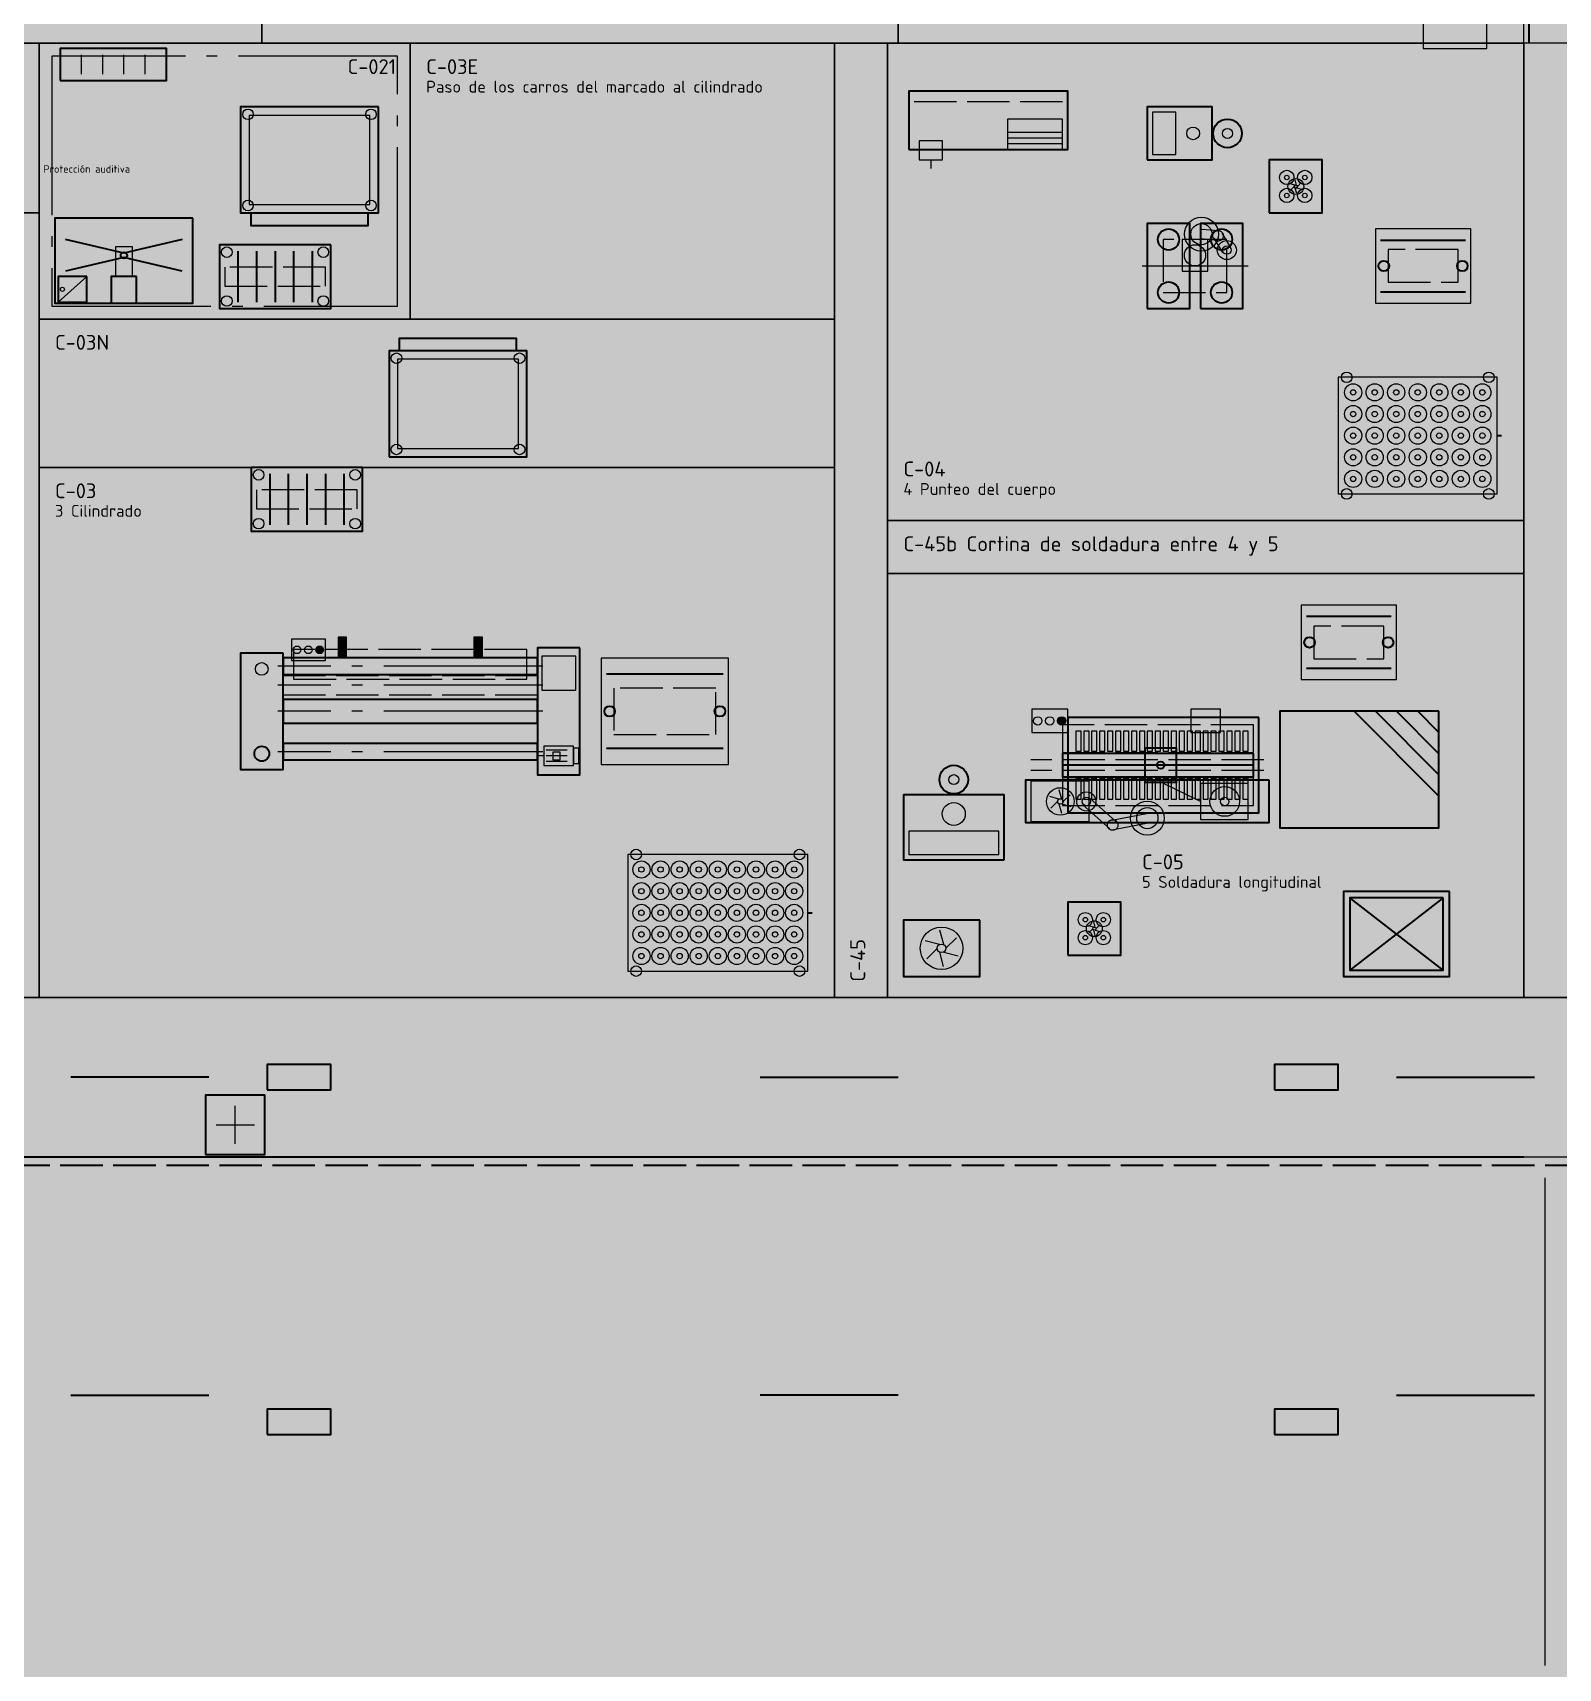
# Model space of a CAD drawing. Header units: millimetres. Extents: x 0 to 1189, y 0 to 841.
# Drawn here: x 305.4 to 449.2, y 304.8 to 459 of the extents above; entities that cross this region are included whole.
import ezdxf
from ezdxf.enums import TextEntityAlignment as Align

# ---------------------------------------------------------------- set-up
doc = ezdxf.new("R2010")
doc.units = ezdxf.units.MM
doc.linetypes.add('IRAM-E-TRAZOS', pattern=[5, 4, -1])
doc.linetypes.add('IRAM-F-TRAZO-PUNTO', pattern=[20, 15, -2, 1, -2])
for name, color, linetype, lineweight in [('A-COLUMNA', 7, 'CONTINUOUS', 50), ('A-EJE', 1, 'IRAM-F-TRAZO-PUNTO', 18), ('A-EQUIPO-FINO', 8, 'CONTINUOUS', 13), ('A-EQUIPO-OCULTO', 8, 'IRAM-E-TRAZOS', 13), ('A-EQUIPO-RELLENO', 9, 'CONTINUOUS', 13), ('A-RELLENO', 9, 'CONTINUOUS', 13), ('A-SECTOR', 1, 'CONTINUOUS', 25), ('A-SECTOR-TXT', 1, 'CONTINUOUS', 25), ('A-TEXTO', 7, 'CONTINUOUS', 18), ('S-ESCAPE', 3, 'CONTINUOUS', 35), ('S-INCENDIO', 1, 'CONTINUOUS', 25), ('S-SENAL', 7, 'CONTINUOUS', 18)]:
    doc.layers.add(name, color=color, linetype=linetype, lineweight=lineweight)
for name, color, linetype, lineweight, true_color in [('A-DEFENSA', 2, 'CONTINUOUS', 35, 0xe6b400), ('A-DEM-AM', 2, 'CONTINUOUS', 35, 0xd7a500), ('A-DEM-RO', 1, 'CONTINUOUS', 35, 0xd21e1e), ('A-EQUIPO', 30, 'CONTINUOUS', 35, 0xe67800), ('A-PASILLO', 2, 'IRAM-E-TRAZOS', 35, 0xd7a500), ('A-SENDA', 2, 'CONTINUOUS', 25, 0xd7a500), ('A-ZONA-LOG', 5, 'IRAM-F-TRAZO-PUNTO', 25, 0x285ac8)]:
    doc.layers.add(name, color=color, linetype=linetype, lineweight=lineweight, true_color=true_color)
doc.styles.add('ISO3098', font='isocpeur.ttf')

msp = doc.modelspace()

# ---------------------------------------------------------------- hatches: boundary and pattern name
at = {"layer": 'A-COLUMNA', "true_color": 0x000000}
h = msp.add_hatch(color=7, dxfattribs=at)
h.dxf.hatch_style = 1
h.paths.add_polyline_path([(319, 351), (323, 351), (323, 355), (319, 355)])
h = msp.add_hatch(color=7, dxfattribs=at)
h.dxf.hatch_style = 1
h.paths.add_polyline_path([(395, 351), (399, 351), (399, 355), (395, 355)])
at = {"layer": 'A-EQUIPO-RELLENO', "true_color": 0xeedec0}
h = msp.add_hatch(color=7, dxfattribs=at)
h.dxf.hatch_style = 1
h.paths.add_polyline_path([(308, 454.5), (318, 454.5), (318, 457.5), (308, 457.5)])
h = msp.add_hatch(color=7, dxfattribs=at)
h.dxf.hatch_style = 1
h.paths.add_polyline_path([(388, 448), (403, 448), (403, 453.5), (388, 453.5)])
h = msp.add_hatch(color=7, dxfattribs=at)
h.dxf.hatch_style = 1
h.paths.add_polyline_path([(338, 452), (325, 452), (325, 442), (338, 442)])
at = {"layer": 'A-EQUIPO-RELLENO', "true_color": 0xd7e1eb}
h = msp.add_hatch(color=7, dxfattribs=at)
h.dxf.hatch_style = 1
h.paths.add_polyline_path([(410.5, 447), (416.62, 447), (416.62, 452), (410.5, 452)])
at = {"layer": 'A-EQUIPO-RELLENO', "true_color": 0xbed2be}
h = msp.add_hatch(color=7, dxfattribs=at)
h.dxf.hatch_style = 1
h.paths.add_polyline_path([(419.41, 449.5), (419.36, 449.85), (419.23, 450.18), (419.01, 450.45), (418.73, 450.67), (418.41, 450.8), (418.06, 450.85), (417.71, 450.8), (417.38, 450.67), (417.11, 450.45), (416.89, 450.18), (416.76, 449.85), (416.71, 449.5), (416.76, 449.15), (416.89, 448.82), (417.11, 448.55), (417.38, 448.33), (417.71, 448.2), (418.06, 448.15), (418.41, 448.2), (418.73, 448.33), (419.01, 448.55), (419.23, 448.82), (419.36, 449.15)])
at = {"layer": 'A-EQUIPO-RELLENO', "true_color": 0xcdd0d4}
h = msp.add_hatch(color=7, dxfattribs=at)
h.dxf.hatch_style = 1
h.paths.add_polyline_path([(389, 447), (391.2, 447), (391.2, 448.8), (389, 448.8)])
at = {"layer": 'A-EQUIPO-RELLENO', "true_color": 0xe6e6dc}
h = msp.add_hatch(color=7, dxfattribs=at)
h.dxf.hatch_style = 1
h.paths.add_polyline_path([(422, 442), (427, 442), (427, 447), (422, 447)])
at = {"layer": 'A-EQUIPO-RELLENO', "true_color": 0xeeeeee}
h = msp.add_hatch(color=7, dxfattribs=at)
h.dxf.hatch_style = 1
h.paths.add_polyline_path([(320.5, 441.5), (307.5, 441.5), (307.5, 433.5), (320.5, 433.5)])
at = {"layer": 'A-EQUIPO-RELLENO', "true_color": 0xcdd0d4}
h = msp.add_hatch(color=7, dxfattribs=at)
h.dxf.hatch_style = 1
h.paths.add_polyline_path([(410.5, 433), (414.5, 433), (414.5, 441), (410.5, 441)])
h = msp.add_hatch(color=7, dxfattribs=at)
h.dxf.hatch_style = 1
h.paths.add_polyline_path([(415.5, 433), (419.5, 433), (419.5, 441), (415.5, 441)])
h = msp.add_hatch(color=7, dxfattribs=at)
h.dxf.hatch_style = 1
h.paths.add_polyline_path([(432, 433.5), (441, 433.5), (441, 440.5), (432, 440.5)])
at = {"layer": 'A-EQUIPO-RELLENO', "true_color": 0xeeeeee}
h = msp.add_hatch(color=7, dxfattribs=at)
h.dxf.hatch_style = 1
h.paths.add_polyline_path([(333.5, 439), (323, 439), (323, 433), (333.5, 433)])
h = msp.add_hatch(color=7, dxfattribs=at)
h.dxf.hatch_style = 1
h.paths.add_polyline_path([(413.8, 436.5), (416.2, 436.5), (416.2, 439.5), (413.8, 439.5)])
at = {"layer": 'A-EQUIPO-RELLENO', "true_color": 0xcdd0d4}
h = msp.add_hatch(color=7, dxfattribs=at)
h.dxf.hatch_style = 1
h.paths.add_polyline_path([(310.5, 436), (307.8, 436), (307.8, 433.6), (310.5, 433.6)])
h = msp.add_hatch(color=7, dxfattribs=at)
h.dxf.hatch_style = 1
h.paths.add_polyline_path([(315.2, 436), (312.8, 436), (312.8, 433.5), (315.2, 433.5)])
at = {"layer": 'A-EQUIPO-RELLENO', "true_color": 0xeedec0}
h = msp.add_hatch(color=7, dxfattribs=at)
h.dxf.hatch_style = 1
h.paths.add_polyline_path([(339, 419), (352, 419), (352, 429), (339, 429)])
at = {"layer": 'A-EQUIPO-RELLENO', "true_color": 0xeeeeee}
h = msp.add_hatch(color=7, dxfattribs=at)
h.dxf.hatch_style = 1
h.paths.add_polyline_path([(428.5, 415.5), (443.5, 415.5), (443.5, 426.5), (428.5, 426.5)])
h = msp.add_hatch(color=7, dxfattribs=at)
h.dxf.hatch_style = 1
h.paths.add_polyline_path([(336.5, 418), (326, 418), (326, 412), (336.5, 412)])
at = {"layer": 'A-EQUIPO-RELLENO', "true_color": 0xcdd0d4}
h = msp.add_hatch(color=7, dxfattribs=at)
h.dxf.hatch_style = 1
h.paths.add_polyline_path([(434, 405), (425, 405), (425, 398), (434, 398)])
h = msp.add_hatch(color=7, dxfattribs=at)
h.dxf.hatch_style = 1
h.paths.add_polyline_path([(333, 401.8), (329.8, 401.8), (329.8, 399.8), (333, 399.8)])
at = {"layer": 'A-EQUIPO-RELLENO', "true_color": 0xdc2828}
h = msp.add_hatch(color=7, dxfattribs=at)
h.dxf.hatch_style = 1
h.paths.add_polyline_path([(332.11, 400.8), (332.12, 400.71), (332.15, 400.62), (332.21, 400.55), (332.29, 400.49), (332.37, 400.45), (332.47, 400.44), (332.56, 400.45), (332.65, 400.49), (332.72, 400.55), (332.78, 400.62), (332.81, 400.71), (332.83, 400.8), (332.81, 400.89), (332.78, 400.98), (332.72, 401.05), (332.65, 401.11), (332.56, 401.15), (332.47, 401.16), (332.37, 401.15), (332.29, 401.11), (332.21, 401.05), (332.15, 400.98), (332.12, 400.89)])
at = {"layer": 'A-EQUIPO-RELLENO', "true_color": 0xcdd0d4}
h = msp.add_hatch(color=7, dxfattribs=at)
h.dxf.hatch_style = 1
h.paths.add_polyline_path([(335, 402), (334.2, 402), (334.2, 400.15), (335, 400.15)])
h = msp.add_hatch(color=7, dxfattribs=at)
h.dxf.hatch_style = 1
h.paths.add_polyline_path([(347.8, 402), (347, 402), (347, 400.15), (347.8, 400.15)])
h = msp.add_hatch(color=7, dxfattribs=at)
h.dxf.hatch_style = 1
h.paths.add_polyline_path([(329, 400.5), (325, 400.5), (325, 389.5), (329, 389.5)])
at = {"layer": 'A-EQUIPO-RELLENO', "true_color": 0xeeeeee}
h = msp.add_hatch(color=7, dxfattribs=at)
h.dxf.hatch_style = 1
h.paths.add_polyline_path([(353, 400.04), (329, 400.04), (329, 398.47), (353, 398.47)])
at = {"layer": 'A-EQUIPO-RELLENO', "true_color": 0xcdd0d4}
h = msp.add_hatch(color=7, dxfattribs=at)
h.dxf.hatch_style = 1
h.paths.add_polyline_path([(357, 401), (353, 401), (353, 389), (357, 389)])
at = {"layer": 'A-EQUIPO-RELLENO', "true_color": 0xeeeeee}
h = msp.add_hatch(color=7, dxfattribs=at)
h.dxf.hatch_style = 1
h.paths.add_polyline_path([(356.6, 400.2), (353.4, 400.2), (353.4, 397), (356.6, 397)])
at = {"layer": 'A-EQUIPO-RELLENO', "true_color": 0xcdd0d4}
h = msp.add_hatch(color=7, dxfattribs=at)
h.dxf.hatch_style = 1
h.paths.add_polyline_path([(371, 400), (359, 400), (359, 390), (371, 390)])
at = {"layer": 'A-EQUIPO-RELLENO', "true_color": 0xe2e7ee}
h = msp.add_hatch(color=7, dxfattribs=at)
h.dxf.hatch_style = 1
h.paths.add_polyline_path([(353, 396.12), (329, 396.12), (329, 393.88), (353, 393.88)])
at = {"layer": 'A-EQUIPO-RELLENO', "true_color": 0xcdd0d4}
h = msp.add_hatch(color=7, dxfattribs=at)
h.dxf.hatch_style = 1
h.paths.add_polyline_path([(403, 395.2), (399.6, 395.2), (399.6, 393), (403, 393)])
h = msp.add_hatch(color=7, dxfattribs=at)
h.dxf.hatch_style = 1
h.paths.add_polyline_path([(417.4, 395.2), (414.6, 395.2), (414.6, 393), (417.4, 393)])
at = {"layer": 'A-EQUIPO-RELLENO', "true_color": 0xdc2828}
h = msp.add_hatch(color=7, dxfattribs=at)
h.dxf.hatch_style = 1
h.paths.add_polyline_path([(402.04, 394.1), (402.05, 394), (402.09, 393.9), (402.15, 393.82), (402.24, 393.76), (402.33, 393.72), (402.43, 393.7), (402.54, 393.72), (402.63, 393.76), (402.71, 393.82), (402.78, 393.9), (402.82, 394), (402.83, 394.1), (402.82, 394.2), (402.78, 394.3), (402.71, 394.38), (402.63, 394.44), (402.54, 394.48), (402.43, 394.5), (402.33, 394.48), (402.24, 394.44), (402.15, 394.38), (402.09, 394.3), (402.05, 394.2)])
at = {"layer": 'A-EQUIPO-RELLENO', "true_color": 0xeeeeee}
h = msp.add_hatch(color=7, dxfattribs=at)
h.dxf.hatch_style = 1
h.paths.add_polyline_path([(421, 394.43), (403, 394.43), (403, 385.43), (421, 385.43)])
h = msp.add_hatch(color=7, dxfattribs=at)
h.dxf.hatch_style = 1
h.paths.add_polyline_path([(353, 391.98), (329, 391.98), (329, 390.41), (353, 390.41)])
at = {"layer": 'A-EQUIPO-RELLENO', "true_color": 0xcdd0d4}
h = msp.add_hatch(color=7, dxfattribs=at)
h.dxf.hatch_style = 1
h.paths.add_polyline_path([(356.4, 391.7), (353.6, 391.7), (353.6, 389.9), (356.4, 389.9)])
at = {"layer": 'A-EQUIPO-RELLENO', "true_color": 0xe2e7ee}
h = msp.add_hatch(color=7, dxfattribs=at)
h.dxf.hatch_style = 1
h.paths.add_polyline_path([(420.5, 391.03), (402.5, 391.03), (402.5, 388.83), (420.5, 388.83)])
at = {"layer": 'A-EQUIPO-RELLENO', "true_color": 0xcdd0d4}
h = msp.add_hatch(color=7, dxfattribs=at)
h.dxf.hatch_style = 1
h.paths.add_polyline_path([(413.26, 391.53), (410.26, 391.53), (410.26, 388.33), (413.26, 388.33)])
at = {"layer": 'A-EQUIPO-RELLENO', "true_color": 0xbed2be}
h = msp.add_hatch(color=7, dxfattribs=at)
h.dxf.hatch_style = 1
h.paths.add_polyline_path([(392.25, 389.91), (391.9, 389.86), (391.58, 389.73), (391.3, 389.51), (391.08, 389.24), (390.95, 388.91), (390.9, 388.56), (390.95, 388.21), (391.08, 387.88), (391.3, 387.61), (391.58, 387.39), (391.9, 387.26), (392.25, 387.21), (392.6, 387.26), (392.93, 387.39), (393.2, 387.61), (393.42, 387.88), (393.55, 388.21), (393.6, 388.56), (393.55, 388.91), (393.42, 389.24), (393.2, 389.51), (392.93, 389.73), (392.6, 389.86)])
at = {"layer": 'A-EQUIPO-RELLENO', "true_color": 0xe6a06e}
h = msp.add_hatch(color=7, dxfattribs=at)
h.dxf.hatch_style = 1
h.paths.add_polyline_path([(420.5, 390.18), (402.5, 390.18), (402.5, 389.68), (420.5, 389.68)])
at = {"layer": 'A-EQUIPO-RELLENO', "true_color": 0xcdd0d4}
h = msp.add_hatch(color=7, dxfattribs=at)
h.dxf.hatch_style = 1
h.paths.add_polyline_path([(422, 388.5), (399, 388.5), (399, 384.5), (422, 384.5)])
h = msp.add_hatch(color=7, dxfattribs=at)
h.dxf.hatch_style = 1
h.paths.add_polyline_path([(405, 388.4), (399.5, 388.4), (399.5, 384.6), (405, 384.6)])
at = {"layer": 'A-EQUIPO-RELLENO', "true_color": 0xeeeeee}
h = msp.add_hatch(color=7, dxfattribs=at)
h.dxf.hatch_style = 1
h.paths.add_polyline_path([(420, 388.2), (415.5, 388.2), (415.5, 384.8), (420, 384.8)])
at = {"layer": 'A-EQUIPO-RELLENO', "true_color": 0xd7e1eb}
h = msp.add_hatch(color=7, dxfattribs=at)
h.dxf.hatch_style = 1
h.paths.add_polyline_path([(397, 381), (397, 387.12), (387.5, 387.12), (387.5, 381)])
at = {"layer": 'A-EQUIPO-RELLENO', "true_color": 0xeeeeee}
h = msp.add_hatch(color=7, dxfattribs=at)
h.dxf.hatch_style = 1
h.paths.add_polyline_path([(361.5, 370.5), (378.5, 370.5), (378.5, 381.5), (361.5, 381.5)])
at = {"layer": 'A-EQUIPO-RELLENO', "true_color": 0xe6e6dc}
h = msp.add_hatch(color=7, dxfattribs=at)
h.dxf.hatch_style = 1
h.paths.add_polyline_path([(403, 372), (408, 372), (408, 377), (403, 377)])
at = {"layer": 'A-EQUIPO-RELLENO', "true_color": 0xd7e6f5}
h = msp.add_hatch(color=7, dxfattribs=at)
h.dxf.hatch_style = 1
h.paths.add_polyline_path([(394.7, 375.3), (387.5, 375.3), (387.5, 370), (394.7, 370)])
at = {"layer": 'A-RELLENO', "true_color": 0xf6f6f6}
h = msp.add_hatch(color=7, dxfattribs=at)
h.dxf.hatch_style = 1
h.paths.add_polyline_path([(446, 458), (461, 458), (461, 618), (446, 618)])
at = {"layer": 'A-RELLENO', "true_color": 0xfde4c8}
h = msp.add_hatch(color=7, dxfattribs=at)
h.dxf.hatch_style = 1
h.paths.add_polyline_path([(273, 458), (327, 458), (327, 498), (273, 498)])
h = msp.add_hatch(color=7, dxfattribs=at)
h.dxf.hatch_style = 1
h.paths.add_polyline_path([(327, 458), (387, 458), (387, 498), (327, 498)])
h = msp.add_hatch(color=7, dxfattribs=at)
h.dxf.hatch_style = 1
h.paths.add_polyline_path([(387, 458), (446, 458), (446, 498), (387, 498)])
at = {"layer": 'A-RELLENO', "true_color": 0xf8d9c0}
h = msp.add_hatch(color=7, dxfattribs=at)
h.dxf.hatch_style = 1
h.paths.add_polyline_path([(273, 442), (306, 442), (306, 458), (273, 458)])
h = msp.add_hatch(color=7, dxfattribs=at)
h.dxf.hatch_style = 1
h.paths.add_polyline_path([(306, 432), (341, 432), (341, 458), (306, 458)])
h = msp.add_hatch(color=7, dxfattribs=at)
h.dxf.hatch_style = 1
h.paths.add_polyline_path([(341, 432), (381, 432), (381, 458), (341, 458)])
h = msp.add_hatch(color=7, dxfattribs=at)
h.dxf.hatch_style = 1
h.paths.add_polyline_path([(381, 368), (386, 368), (386, 458), (381, 458)])
h = msp.add_hatch(color=7, dxfattribs=at)
h.dxf.hatch_style = 1
h.paths.add_polyline_path([(386, 413), (446, 413), (446, 458), (386, 458)])
at = {"layer": 'A-RELLENO', "true_color": 0xfff4b4}
h = msp.add_hatch(color=7, dxfattribs=at)
h.dxf.hatch_style = 1
h.paths.add_polyline_path([(446, 368), (461, 368), (461, 458), (446, 458)])
at = {"layer": 'A-RELLENO', "true_color": 0xf8d9c0}
h = msp.add_hatch(color=7, dxfattribs=at)
h.dxf.hatch_style = 1
h.paths.add_polyline_path([(233, 368), (306, 368), (306, 442), (233, 442)])
h = msp.add_hatch(color=7, dxfattribs=at)
h.dxf.hatch_style = 1
h.paths.add_polyline_path([(306, 418), (381, 418), (381, 432), (306, 432)])
h = msp.add_hatch(color=7, dxfattribs=at)
h.dxf.hatch_style = 1
h.paths.add_polyline_path([(306, 368), (381, 368), (381, 418), (306, 418)])
h = msp.add_hatch(color=7, dxfattribs=at)
h.dxf.hatch_style = 1
h.paths.add_polyline_path([(386, 408), (446, 408), (446, 413), (386, 413)])
h = msp.add_hatch(color=7, dxfattribs=at)
h.dxf.hatch_style = 1
h.paths.add_polyline_path([(386, 368), (446, 368), (446, 408), (386, 408)])
at = {"layer": 'A-RELLENO', "true_color": 0xfff4b4}
h = msp.add_hatch(color=7, dxfattribs=at)
h.dxf.hatch_style = 1
h.paths.add_polyline_path([(93, 353), (853, 353), (853, 368), (93, 368)])
at = {"layer": 'A-RELLENO', "true_color": 0xe2e2e2}
h = msp.add_hatch(color=7, dxfattribs=at)
h.dxf.hatch_style = 1
h.paths.add_polyline_path([(93, 303), (853, 303), (853, 353), (93, 353)])
at = {"layer": 'S-ESCAPE', "true_color": 0x008c46}
h = msp.add_hatch(color=7, dxfattribs=at)
h.dxf.hatch_style = 1
h.paths.add_polyline_path([(309, 360.5), (311.2, 359.75), (311.2, 361.25)])
h = msp.add_hatch(color=7, dxfattribs=at)
h.dxf.hatch_style = 1
h.paths.add_polyline_path([(327.5, 359.3), (330.5, 359.3), (330.5, 361.7), (327.5, 361.7)])
h = msp.add_hatch(color=7, dxfattribs=at)
h.dxf.hatch_style = 1
h.paths.add_polyline_path([(387, 360.5), (384.8, 361.25), (384.8, 359.75)])
h = msp.add_hatch(color=7, dxfattribs=at)
h.dxf.hatch_style = 1
h.paths.add_polyline_path([(422.5, 359.3), (425.5, 359.3), (425.5, 361.7), (422.5, 361.7)])
h = msp.add_hatch(color=7, dxfattribs=at)
h.dxf.hatch_style = 1
h.paths.add_polyline_path([(447, 360.5), (444.8, 361.25), (444.8, 359.75)])
h = msp.add_hatch(color=7, dxfattribs=at)
h.dxf.hatch_style = 1
h.paths.add_polyline_path([(321.7, 353.2), (327.3, 353.2), (327.3, 358.8), (321.7, 358.8)])
h = msp.add_hatch(color=7, dxfattribs=at)
h.dxf.hatch_style = 1
h.paths.add_polyline_path([(322, 330.5), (319.8, 331.25), (319.8, 329.75)])
h = msp.add_hatch(color=7, dxfattribs=at)
h.dxf.hatch_style = 1
h.paths.add_polyline_path([(374, 330.5), (376.2, 329.75), (376.2, 331.25)])
h = msp.add_hatch(color=7, dxfattribs=at)
h.dxf.hatch_style = 1
h.paths.add_polyline_path([(447, 330.5), (444.8, 331.25), (444.8, 329.75)])
h = msp.add_hatch(color=7, dxfattribs=at)
h.dxf.hatch_style = 1
h.paths.add_polyline_path([(327.5, 326.8), (330.5, 326.8), (330.5, 329.2), (327.5, 329.2)])
h = msp.add_hatch(color=7, dxfattribs=at)
h.dxf.hatch_style = 1
h.paths.add_polyline_path([(422.5, 326.8), (425.5, 326.8), (425.5, 329.2), (422.5, 329.2)])
at = {"layer": 'S-INCENDIO', "true_color": 0xc81414}
h = msp.add_hatch(color=7, dxfattribs=at)
h.dxf.hatch_style = 1
h.paths.add_polyline_path([(436.5, 457.5), (442.5, 457.5), (442.5, 463.5), (436.5, 463.5)])
at = {"layer": 'S-SENAL', "true_color": 0x005aaa}
h = msp.add_hatch(color=7, dxfattribs=at)
h.dxf.hatch_style = 1
h.paths.add_polyline_path([(313.7, 450.5), (313.59, 451.33), (313.27, 452.1), (312.76, 452.76), (312.1, 453.27), (311.33, 453.59), (310.5, 453.7), (309.67, 453.59), (308.9, 453.27), (308.24, 452.76), (307.73, 452.1), (307.41, 451.33), (307.3, 450.5), (307.41, 449.67), (307.73, 448.9), (308.24, 448.24), (308.9, 447.73), (309.67, 447.41), (310.5, 447.3), (311.33, 447.41), (312.1, 447.73), (312.76, 448.24), (313.27, 448.9), (313.59, 449.67)])

# ---------------------------------------------------------------- linework, layer by layer
at = {"layer": 'A-DEFENSA'}
msp.add_line((273, 353), (446, 353), dxfattribs=at)
at = {"layer": 'A-DEM-AM'}
for p, q in [((438, 387), (430, 395)), ((438, 389), (432, 395)), ((438, 391), (434, 395)), ((438, 393), (436, 395)), ((438, 395), (438, 395))]:
    msp.add_line(p, q, dxfattribs=at)
msp.add_lwpolyline([(438, 395), (423, 395), (423, 384), (438, 384)], close=True, dxfattribs=at)
at = {"layer": 'A-DEM-RO'}
for p, q in [((438.4, 377.4), (429.6, 370.6)), ((438.4, 370.6), (429.6, 377.4))]:
    msp.add_line(p, q, dxfattribs=at)
for points in [[(439, 378), (429, 378), (429, 370), (439, 370)], [(438.4, 377.4), (429.6, 377.4), (429.6, 370.6), (438.4, 370.6)]]:
    msp.add_lwpolyline(points, close=True, dxfattribs=at)
at = {"layer": 'A-EJE'}
for p, q in [((410, 437), (420, 437)), ((353.5, 399.26), (328.5, 399.26)), ((353.5, 397.46), (328.5, 397.46)), ((353.5, 395), (328.5, 395)), ((353.5, 391.19), (328.5, 391.19))]:
    msp.add_line(p, q, dxfattribs=at)
at = {"layer": 'A-EQUIPO'}
for p, q in [((324.75, 438.4), (324.75, 433.6)), ((326.5, 438.4), (326.5, 433.6)), ((328.25, 438.4), (328.25, 433.6)), ((330, 438.4), (330, 433.6)), ((331.75, 438.4), (331.75, 433.6)), ((432.5, 439.45), (440.5, 439.45)), ((432.5, 434.55), (440.5, 434.55)), ((443.5, 421), (443.9, 421)), ((327.75, 417.4), (327.75, 412.6)), ((329.5, 417.4), (329.5, 412.6)), ((331.25, 417.4), (331.25, 412.6)), ((333, 417.4), (333, 412.6)), ((334.75, 417.4), (334.75, 412.6)), ((433.5, 403.95), (425.5, 403.95)), ((370.5, 398.5), (359.5, 398.5)), ((433.5, 399.05), (425.5, 399.05)), ((370.5, 391.5), (359.5, 391.5)), ((420.5, 389.93), (402.5, 389.93)), ((378.5, 376), (378.9, 376))]:
    msp.add_line(p, q, dxfattribs=at)
for points in [[(308, 454.5), (318, 454.5), (318, 457.5), (308, 457.5)], [(388, 448), (403, 448), (403, 453.5), (388, 453.5)], [(338, 452), (325, 452), (325, 442), (338, 442)], [(410.5, 447), (416.62, 447), (416.62, 452), (410.5, 452)], [(422, 442), (427, 442), (427, 447), (422, 447)], [(320.5, 441.5), (307.5, 441.5), (307.5, 433.5), (320.5, 433.5)], [(410.5, 433), (414.5, 433), (414.5, 441), (410.5, 441)], [(415.5, 433), (419.5, 433), (419.5, 441), (415.5, 441)], [(333.5, 439), (323, 439), (323, 433), (333.5, 433)], [(310.5, 436), (307.8, 436), (307.8, 433.6), (310.5, 433.6)], [(315.2, 436), (312.8, 436), (312.8, 433.5), (315.2, 433.5)], [(339, 419), (352, 419), (352, 429), (339, 429)], [(336.5, 418), (326, 418), (326, 412), (336.5, 412)], [(329, 400.5), (325, 400.5), (325, 389.5), (329, 389.5)], [(353, 400.04), (329, 400.04), (329, 398.47), (353, 398.47)], [(357, 401), (353, 401), (353, 389), (357, 389)], [(353, 396.12), (329, 396.12), (329, 393.88), (353, 393.88)], [(421, 394.43), (403, 394.43), (403, 385.43), (421, 385.43)], [(353, 391.98), (329, 391.98), (329, 390.41), (353, 390.41)], [(420.5, 391.03), (402.5, 391.03), (402.5, 388.83), (420.5, 388.83)], [(413.26, 391.53), (410.26, 391.53), (410.26, 388.33), (413.26, 388.33)], [(422, 388.5), (399, 388.5), (399, 384.5), (422, 384.5)], [(397, 381), (397, 387.12), (387.5, 387.12), (387.5, 381)], [(403, 372), (408, 372), (408, 377), (403, 377)], [(394.7, 375.3), (387.5, 375.3), (387.5, 370), (394.7, 370)]]:
    msp.add_lwpolyline(points, close=True, dxfattribs=at)
for points in [[(337, 442), (337, 440.8), (326, 440.8), (326, 442)], [(319.5, 439.5), (314, 438.2), (308.5, 439.5)], [(319.5, 436.5), (314, 437.8), (308.5, 436.5)], [(340, 429), (340, 430.2), (351, 430.2), (351, 429)]]:
    msp.add_lwpolyline(points, dxfattribs=at)
for centre, radius in [((418.06, 449.5), 1.35), ((412.5, 439.5), 1), ((417.5, 439.5), 1), ((314, 438), 0.3), ((432.8, 437), 0.5), ((440.2, 437), 0.5), ((412.5, 434.5), 1), ((417.5, 434.5), 1), ((425.8, 401.5), 0.5), ((433.2, 401.5), 0.5), ((359.8, 395), 0.5), ((370.2, 395), 0.5), ((327, 391), 0.7), ((411.76, 389.93), 0.35), ((392.25, 388.56), 1.35)]:
    msp.add_circle(centre, radius, dxfattribs=at)
at = {"layer": 'A-EQUIPO-FINO'}
for p, q in [((310, 455.1), (310, 456.9)), ((312, 455.1), (312, 456.9)), ((314, 455.1), (314, 456.9)), ((316, 455.1), (316, 456.9)), ((397.3, 449.61), (402.5, 449.61)), ((397.3, 449.08), (402.5, 449.08)), ((397.3, 448.54), (402.5, 448.54)), ((390.1, 447), (390.1, 446.2)), ((310.5, 436), (307.8, 433.6)), ((353.6, 390.8), (353.1, 390.8)), ((355.78, 391.34), (353.82, 391.34)), ((355.78, 390.8), (353.82, 390.8)), ((355.78, 390.26), (353.82, 390.26)), ((412.46, 389.93), (411.06, 389.93))]:
    msp.add_line(p, q, dxfattribs=at)
for points in [[(337.2, 451.2), (325.8, 451.2), (325.8, 442.8), (337.2, 442.8)], [(397.3, 448), (402.5, 448), (402.5, 450.85), (397.3, 450.85)], [(411, 447.5), (413.2, 447.5), (413.2, 451.5), (411, 451.5)], [(389, 447), (391.2, 447), (391.2, 448.8), (389, 448.8)], [(432, 433.5), (441, 433.5), (441, 440.5), (432, 440.5)], [(413.8, 436.5), (416.2, 436.5), (416.2, 439.5), (413.8, 439.5)], [(339.8, 419.8), (351.2, 419.8), (351.2, 428.2), (339.8, 428.2)], [(428.5, 415.5), (443.5, 415.5), (443.5, 426.5), (428.5, 426.5)], [(434, 405), (425, 405), (425, 398), (434, 398)], [(333, 401.8), (329.8, 401.8), (329.8, 399.8), (333, 399.8)], [(335, 402), (334.2, 402), (334.2, 400.15), (335, 400.15)], [(347.8, 402), (347, 402), (347, 400.15), (347.8, 400.15)], [(356.6, 400.2), (353.4, 400.2), (353.4, 397), (356.6, 397)], [(371, 400), (359, 400), (359, 390), (371, 390)], [(403, 395.2), (399.6, 395.2), (399.6, 393), (403, 393)], [(417.4, 395.2), (414.6, 395.2), (414.6, 393), (417.4, 393)], [(404.25, 393.13), (403.75, 393.13), (403.75, 391.23), (404.25, 391.23)], [(405, 393.13), (404.5, 393.13), (404.5, 391.23), (405, 391.23)], [(405.75, 393.13), (405.25, 393.13), (405.25, 391.23), (405.75, 391.23)], [(406.5, 393.13), (406, 393.13), (406, 391.23), (406.5, 391.23)], [(407.25, 393.13), (406.75, 393.13), (406.75, 391.23), (407.25, 391.23)], [(408, 393.13), (407.5, 393.13), (407.5, 391.23), (408, 391.23)], [(408.75, 393.13), (408.25, 393.13), (408.25, 391.23), (408.75, 391.23)], [(409.5, 393.13), (409, 393.13), (409, 391.23), (409.5, 391.23)], [(410.25, 393.13), (409.75, 393.13), (409.75, 391.23), (410.25, 391.23)], [(411, 393.13), (410.5, 393.13), (410.5, 391.23), (411, 391.23)], [(411.75, 393.13), (411.25, 393.13), (411.25, 391.23), (411.75, 391.23)], [(412.5, 393.13), (412, 393.13), (412, 391.23), (412.5, 391.23)], [(413.25, 393.13), (412.75, 393.13), (412.75, 391.23), (413.25, 391.23)], [(414, 393.13), (413.5, 393.13), (413.5, 391.23), (414, 391.23)], [(414.75, 393.13), (414.25, 393.13), (414.25, 391.23), (414.75, 391.23)], [(415.5, 393.13), (415, 393.13), (415, 391.23), (415.5, 391.23)], [(416.25, 393.13), (415.75, 393.13), (415.75, 391.23), (416.25, 391.23)], [(417, 393.13), (416.5, 393.13), (416.5, 391.23), (417, 391.23)], [(417.75, 393.13), (417.25, 393.13), (417.25, 391.23), (417.75, 391.23)], [(418.5, 393.13), (418, 393.13), (418, 391.23), (418.5, 391.23)], [(419.25, 393.13), (418.75, 393.13), (418.75, 391.23), (419.25, 391.23)], [(420, 393.13), (419.5, 393.13), (419.5, 391.23), (420, 391.23)], [(356.4, 391.7), (353.6, 391.7), (353.6, 389.9), (356.4, 389.9)], [(355.14, 391.16), (354.44, 391.16), (354.44, 390.44), (355.14, 390.44)], [(356.9, 391.52), (356.4, 391.52), (356.4, 390.08), (356.9, 390.08)], [(405, 388.4), (399.5, 388.4), (399.5, 384.6), (405, 384.6)], [(404.25, 388.63), (403.75, 388.63), (403.75, 386.73), (404.25, 386.73)], [(405, 388.63), (404.5, 388.63), (404.5, 386.73), (405, 386.73)], [(405.75, 388.63), (405.25, 388.63), (405.25, 386.73), (405.75, 386.73)], [(406.5, 388.63), (406, 388.63), (406, 386.73), (406.5, 386.73)], [(407.25, 388.63), (406.75, 388.63), (406.75, 386.73), (407.25, 386.73)], [(408, 388.63), (407.5, 388.63), (407.5, 386.73), (408, 386.73)], [(408.75, 388.63), (408.25, 388.63), (408.25, 386.73), (408.75, 386.73)], [(409.5, 388.63), (409, 388.63), (409, 386.73), (409.5, 386.73)], [(410.25, 388.63), (409.75, 388.63), (409.75, 386.73), (410.25, 386.73)], [(411, 388.63), (410.5, 388.63), (410.5, 386.73), (411, 386.73)], [(411.75, 388.63), (411.25, 388.63), (411.25, 386.73), (411.75, 386.73)], [(412.5, 388.63), (412, 388.63), (412, 386.73), (412.5, 386.73)], [(413.25, 388.63), (412.75, 388.63), (412.75, 386.73), (413.25, 386.73)], [(414, 388.63), (413.5, 388.63), (413.5, 386.73), (414, 386.73)], [(414.75, 388.63), (414.25, 388.63), (414.25, 386.73), (414.75, 386.73)], [(415.5, 388.63), (415, 388.63), (415, 386.73), (415.5, 386.73)], [(420, 388.2), (415.5, 388.2), (415.5, 384.8), (420, 384.8)], [(416.25, 388.63), (415.75, 388.63), (415.75, 386.73), (416.25, 386.73)], [(417, 388.63), (416.5, 388.63), (416.5, 386.73), (417, 386.73)], [(417.75, 388.63), (417.25, 388.63), (417.25, 386.73), (417.75, 386.73)], [(418.5, 388.63), (418, 388.63), (418, 386.73), (418.5, 386.73)], [(419.25, 388.63), (418.75, 388.63), (418.75, 386.73), (419.25, 386.73)], [(420, 388.63), (419.5, 388.63), (419.5, 386.73), (420, 386.73)], [(396.5, 381.5), (396.5, 383.7), (388, 383.7), (388, 381.5)], [(361.5, 370.5), (378.5, 370.5), (378.5, 381.5), (361.5, 381.5)]]:
    msp.add_lwpolyline(points, close=True, dxfattribs=at)
for points in [[(424.42, 444.63), (423.92, 444.77)], [(424.35, 444.5), (423.98, 444.13)], [(424.42, 444.37), (424.56, 443.86)], [(424.57, 444.63), (424.44, 445.14)], [(424.57, 444.37), (425.08, 444.23)], [(424.65, 444.5), (425.02, 444.87)], [(402.43, 386.73), (402.2, 387.6)], [(402.17, 386.73), (401.3, 386.97)], [(402.04, 386.5), (401.39, 385.87)], [(402.17, 386.27), (402.4, 385.4)], [(402.43, 386.27), (403.3, 386.03)], [(402.56, 386.5), (403.21, 387.13)], [(405.57, 374.63), (405.44, 375.14)], [(405.65, 374.5), (406.02, 374.87)], [(390.9, 373), (389.55, 373.37)], [(391.3, 373), (390.95, 374.36)], [(391.5, 372.65), (392.5, 373.63)], [(405.43, 374.63), (404.92, 374.77)], [(405.35, 374.5), (404.98, 374.13)], [(405.43, 374.37), (405.56, 373.86)], [(405.57, 374.37), (406.08, 374.23)], [(390.7, 372.65), (389.7, 371.67)], [(390.9, 372.3), (391.25, 370.94)], [(391.3, 372.3), (392.65, 371.93)]]:
    msp.add_lwpolyline(points, dxfattribs=at)
for centre, radius in [((325.7, 451.3), 0.5), ((337.3, 451.3), 0.5), ((414.82, 449.5), 0.6), ((418.06, 449.5), 0.472), ((423.65, 445.35), 0.675), ((425.35, 445.35), 0.675), ((423.65, 443.65), 0.675), ((423.65, 445.35), 0.21), ((424.5, 444.5), 0.75), ((424.5, 444.5), 0.15), ((425.35, 443.65), 0.675), ((425.35, 445.35), 0.21), ((325.7, 442.7), 0.5), ((337.3, 442.7), 0.5), ((423.65, 443.65), 0.21), ((425.35, 443.65), 0.21), ((415.6, 440), 1.6), ((415.6, 440), 1), ((323.7, 438.3), 0.5), ((332.8, 438.3), 0.5), ((415, 438), 1), ((418, 438.5), 0.9), ((418, 438.5), 0.4), ((308.2, 434.8), 0.192), ((323.7, 433.7), 0.5), ((332.8, 433.7), 0.5), ((339.7, 428.3), 0.5), ((351.3, 428.3), 0.5), ((429.3, 426.5), 0.5), ((429.91, 425.08), 0.81), ((431.94, 425.08), 0.81), ((433.97, 425.08), 0.81), ((436, 425.08), 0.81), ((438.03, 425.08), 0.81), ((440.06, 425.08), 0.81), ((442.09, 425.08), 0.81), ((442.7, 426.5), 0.5), ((429.91, 425.08), 0.252), ((431.94, 425.08), 0.252), ((433.97, 425.08), 0.252), ((436, 425.08), 0.252), ((438.03, 425.08), 0.252), ((440.06, 425.08), 0.252), ((442.09, 425.08), 0.252), ((429.91, 423.04), 0.81), ((429.91, 423.04), 0.252), ((431.94, 423.04), 0.81), ((431.94, 423.04), 0.252), ((433.97, 423.04), 0.81), ((433.97, 423.04), 0.252), ((436, 423.04), 0.81), ((436, 423.04), 0.252), ((438.03, 423.04), 0.81), ((438.03, 423.04), 0.252), ((440.06, 423.04), 0.81), ((440.06, 423.04), 0.252), ((442.09, 423.04), 0.81), ((442.09, 423.04), 0.252), ((429.91, 421), 0.81), ((429.91, 421), 0.252), ((431.94, 421), 0.81), ((431.94, 421), 0.252), ((433.97, 421), 0.81), ((433.97, 421), 0.252), ((436, 421), 0.81), ((436, 421), 0.252), ((438.03, 421), 0.81), ((438.03, 421), 0.252), ((440.06, 421), 0.81), ((440.06, 421), 0.252), ((442.09, 421), 0.81), ((442.09, 421), 0.252), ((339.7, 419.7), 0.5), ((351.3, 419.7), 0.5), ((429.91, 418.96), 0.81), ((431.94, 418.96), 0.81), ((433.97, 418.96), 0.81), ((436, 418.96), 0.81), ((438.03, 418.96), 0.81), ((440.06, 418.96), 0.81), ((442.09, 418.96), 0.81), ((429.91, 418.96), 0.252), ((431.94, 418.96), 0.252), ((433.97, 418.96), 0.252), ((436, 418.96), 0.252), ((438.03, 418.96), 0.252), ((440.06, 418.96), 0.252), ((442.09, 418.96), 0.252), ((326.7, 417.3), 0.5), ((335.8, 417.3), 0.5), ((429.91, 416.92), 0.81), ((429.91, 416.92), 0.252), ((431.94, 416.92), 0.81), ((431.94, 416.92), 0.252), ((433.97, 416.92), 0.81), ((433.97, 416.92), 0.252), ((436, 416.92), 0.81), ((436, 416.92), 0.252), ((438.03, 416.92), 0.81), ((438.03, 416.92), 0.252), ((440.06, 416.92), 0.81), ((440.06, 416.92), 0.252), ((442.09, 416.92), 0.81), ((442.09, 416.92), 0.252), ((429.3, 415.5), 0.5), ((442.7, 415.5), 0.5), ((326.7, 412.7), 0.5), ((335.8, 412.7), 0.5), ((330.33, 400.8), 0.36), ((331.4, 400.8), 0.36), ((332.47, 400.8), 0.36), ((327, 399), 0.6), ((400.17, 394.1), 0.396), ((401.3, 394.1), 0.396), ((402.43, 394.1), 0.396), ((392.25, 388.56), 0.472), ((402.3, 386.5), 1.3), ((404.75, 386.5), 0.9), ((417.8, 386.5), 1.4), ((392.25, 385.32), 1.08), ((402.3, 386.5), 0.26), ((404.75, 386.5), 0.4), ((410.5, 384.93), 1.6), ((410.5, 384.93), 1), ((417.8, 386.5), 0.4), ((362.3, 381.5), 0.5), ((377.7, 381.5), 0.5), ((362.8, 380.08), 0.81), ((362.8, 380.08), 0.252), ((364.6, 380.08), 0.81), ((364.6, 380.08), 0.252), ((366.4, 380.08), 0.81), ((366.4, 380.08), 0.252), ((368.2, 380.08), 0.81), ((368.2, 380.08), 0.252), ((370, 380.08), 0.81), ((370, 380.08), 0.252), ((371.8, 380.08), 0.81), ((371.8, 380.08), 0.252), ((373.6, 380.08), 0.81), ((373.6, 380.08), 0.252), ((375.4, 380.08), 0.81), ((375.4, 380.08), 0.252), ((377.2, 380.08), 0.81), ((377.2, 380.08), 0.252), ((362.8, 378.04), 0.81), ((362.8, 378.04), 0.252), ((364.6, 378.04), 0.81), ((364.6, 378.04), 0.252), ((366.4, 378.04), 0.81), ((366.4, 378.04), 0.252), ((368.2, 378.04), 0.81), ((368.2, 378.04), 0.252), ((370, 378.04), 0.81), ((370, 378.04), 0.252), ((371.8, 378.04), 0.81), ((371.8, 378.04), 0.252), ((373.6, 378.04), 0.81), ((373.6, 378.04), 0.252), ((375.4, 378.04), 0.81), ((375.4, 378.04), 0.252), ((377.2, 378.04), 0.81), ((377.2, 378.04), 0.252), ((362.8, 376), 0.81), ((364.6, 376), 0.81), ((366.4, 376), 0.81), ((368.2, 376), 0.81), ((370, 376), 0.81), ((371.8, 376), 0.81), ((373.6, 376), 0.81), ((375.4, 376), 0.81), ((377.2, 376), 0.81), ((362.8, 376), 0.252), ((364.6, 376), 0.252), ((366.4, 376), 0.252), ((368.2, 376), 0.252), ((370, 376), 0.252), ((371.8, 376), 0.252), ((373.6, 376), 0.252), ((375.4, 376), 0.252), ((377.2, 376), 0.252), ((404.65, 375.35), 0.675), ((404.65, 375.35), 0.21), ((405.5, 374.5), 0.75), ((406.35, 375.35), 0.675), ((406.35, 375.35), 0.21), ((362.8, 373.96), 0.81), ((362.8, 373.96), 0.252), ((364.6, 373.96), 0.81), ((364.6, 373.96), 0.252), ((366.4, 373.96), 0.81), ((366.4, 373.96), 0.252), ((368.2, 373.96), 0.81), ((368.2, 373.96), 0.252), ((370, 373.96), 0.81), ((370, 373.96), 0.252), ((371.8, 373.96), 0.81), ((371.8, 373.96), 0.252), ((373.6, 373.96), 0.81), ((373.6, 373.96), 0.252), ((375.4, 373.96), 0.81), ((375.4, 373.96), 0.252), ((377.2, 373.96), 0.81), ((377.2, 373.96), 0.252), ((391.1, 372.65), 2.01), ((404.65, 373.65), 0.675), ((404.65, 373.65), 0.21), ((405.5, 374.5), 0.15), ((406.35, 373.65), 0.675), ((406.35, 373.65), 0.21), ((362.8, 371.92), 0.81), ((362.8, 371.92), 0.252), ((364.6, 371.92), 0.81), ((364.6, 371.92), 0.252), ((366.4, 371.92), 0.81), ((366.4, 371.92), 0.252), ((368.2, 371.92), 0.81), ((368.2, 371.92), 0.252), ((370, 371.92), 0.81), ((370, 371.92), 0.252), ((371.8, 371.92), 0.81), ((371.8, 371.92), 0.252), ((373.6, 371.92), 0.81), ((373.6, 371.92), 0.252), ((375.4, 371.92), 0.81), ((375.4, 371.92), 0.252), ((377.2, 371.92), 0.81), ((377.2, 371.92), 0.252), ((391.1, 372.65), 0.403), ((362.3, 370.5), 0.5), ((377.7, 370.5), 0.5)]:
    msp.add_circle(centre, radius, dxfattribs=at)
at = {"layer": 'A-EQUIPO-OCULTO'}
for p, q in [((388.5, 452.5), (402.5, 452.5)), ((417.22, 440.3), (415.64, 440.45)), ((417.62, 438.27), (416.79, 439.62)), ((418.38, 438.73), (417.56, 440.08)), ((417.13, 439.4), (415.56, 439.55)), ((421.5, 390.43), (399.5, 390.43)), ((421.5, 389.43), (399.5, 389.43)), ((415.5, 386.5), (411.76, 388.33)), ((404.45, 386.16), (406.93, 383.94)), ((405.05, 386.84), (407.53, 384.61)), ((407.14, 384.72), (410.41, 385.37)), ((407.32, 383.84), (410.59, 384.49))]:
    msp.add_line(p, q, dxfattribs=at)
for points in [[(314.8, 438.8), (313.2, 438.8), (313.2, 436), (314.8, 436)], [(412, 434.5), (418, 434.5), (418, 439.5), (412, 439.5)], [(433.2, 435.46), (439.8, 435.46), (439.8, 438.54), (433.2, 438.54)], [(333, 436.9), (323.5, 436.9), (323.5, 435.1), (333, 435.1)], [(336, 415.9), (326.5, 415.9), (326.5, 414.1), (336, 414.1)], [(432.8, 403.04), (426.2, 403.04), (426.2, 399.96), (432.8, 399.96)], [(352, 400.82), (330, 400.82), (330, 398.02), (352, 398.02)], [(353, 398.36), (329, 398.36), (329, 396.57), (353, 396.57)], [(369.8, 397.2), (360.2, 397.2), (360.2, 392.8), (369.8, 392.8)], [(420.5, 393.73), (402.5, 393.73), (402.5, 391.13), (420.5, 391.13)], [(420.5, 388.73), (402.5, 388.73), (402.5, 386.13), (420.5, 386.13)]]:
    msp.add_lwpolyline(points, close=True, dxfattribs=at)
for centre in [(417.17, 439.85), (407.23, 384.28)]:
    msp.add_circle(centre, 0.5, dxfattribs=at)
at = {"layer": 'A-PASILLO'}
for p, q in [((446.5, 458), (446.5, 618)), ((93, 352.2), (853, 352.2))]:
    msp.add_line(p, q, dxfattribs=at)
at = {"layer": 'A-SECTOR'}
for points in [[(273, 458), (327, 458), (327, 498), (273, 498)], [(327, 458), (387, 458), (387, 498), (327, 498)], [(387, 458), (446, 458), (446, 498), (387, 498)], [(273, 442), (306, 442), (306, 458), (273, 458)], [(306, 432), (341, 432), (341, 458), (306, 458)], [(341, 432), (381, 432), (381, 458), (341, 458)], [(381, 368), (386, 368), (386, 458), (381, 458)], [(386, 413), (446, 413), (446, 458), (386, 458)], [(233, 368), (306, 368), (306, 442), (233, 442)], [(306, 418), (381, 418), (381, 432), (306, 432)], [(306, 368), (381, 368), (381, 418), (306, 418)], [(386, 408), (446, 408), (446, 413), (386, 413)], [(386, 368), (446, 368), (446, 408), (386, 408)]]:
    msp.add_lwpolyline(points, close=True, dxfattribs=at)
at = {"layer": 'A-SENDA'}
msp.add_line((448, 305), (448, 351), dxfattribs=at)
for points in [[(446, 368), (461, 368), (461, 458), (446, 458)], [(93, 353), (853, 353), (853, 368), (93, 368)]]:
    msp.add_lwpolyline(points, close=True, dxfattribs=at)
at = {"layer": 'A-TEXTO'}
for p, q in [((324.5, 354.2), (324.5, 357.8)), ((322.7, 356), (326.3, 356))]:
    msp.add_line(p, q, dxfattribs=at)
at = {"layer": 'A-ZONA-LOG'}
msp.add_lwpolyline([(307.2, 433.2), (339.8, 433.2), (339.8, 456.8), (307.2, 456.8)], close=True, dxfattribs=at)
at = {"layer": 'S-ESCAPE'}
for p, q in [((322, 360.5), (309, 360.5)), ((374, 360.5), (387, 360.5)), ((434, 360.5), (447, 360.5)), ((309, 330.5), (322, 330.5)), ((387, 330.5), (374, 330.5)), ((434, 330.5), (447, 330.5))]:
    msp.add_line(p, q, dxfattribs=at)
for points in [[(327.5, 359.3), (333.5, 359.3), (333.5, 361.7), (327.5, 361.7)], [(422.5, 359.3), (428.5, 359.3), (428.5, 361.7), (422.5, 361.7)], [(321.7, 353.2), (327.3, 353.2), (327.3, 358.8), (321.7, 358.8)], [(327.5, 326.8), (333.5, 326.8), (333.5, 329.2), (327.5, 329.2)], [(422.5, 326.8), (428.5, 326.8), (428.5, 329.2), (422.5, 329.2)]]:
    msp.add_lwpolyline(points, close=True, dxfattribs=at)
at = {"layer": 'S-INCENDIO'}
msp.add_lwpolyline([(436.5, 457.5), (442.5, 457.5), (442.5, 463.5), (436.5, 463.5)], close=True, dxfattribs=at)

# ---------------------------------------------------------------- texts
at = {"layer": 'A-SECTOR-TXT', "style": 'ISO3098'}
for s, height, p in [('C-021', 1.4, (335.09, 456.5)), ('C-03E', 1.4, (342.5, 456.5)), ('Paso de los carros del marcado al cilindrado', 1.12, (342.5, 454.47)), ('C-03N', 1.4, (307.5, 430.5)), ('C-04', 1.4, (387.5, 418.56)), ('C-03', 1.4, (307.5, 416.5)), ('4 Punteo del cuerpo', 1.12, (387.5, 416.53)), ('3 Cilindrado', 1.12, (307.5, 414.47)), ('C-45b Cortina de soldadura entre 4 y 5', 1.4, (387.5, 411.5)), ('C-05', 1.4, (410, 381.5)), ('5 Soldadura longitudinal', 1.12, (410, 379.47))]:
    msp.add_text(s, height=height, dxfattribs=at).set_placement(p, align=Align.TOP_LEFT)
msp.add_text('C-45', height=1.4, rotation=90, dxfattribs=at).set_placement((382.5, 369.5), align=Align.TOP_LEFT)
at = {"layer": 'A-TEXTO', "style": 'ISO3098'}
msp.add_text('Protección auditiva', height=0.7, dxfattribs=at).set_placement((310.5, 446.5), align=Align.TOP_CENTER)

doc.saveas('drawing.dxf')
